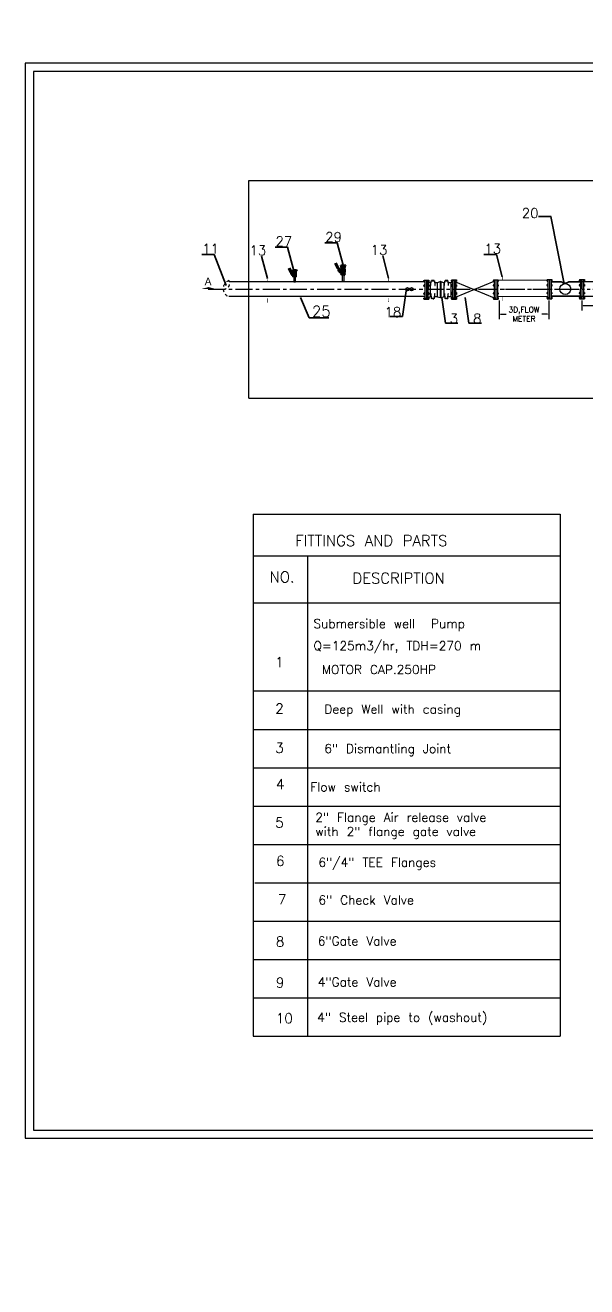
# Model space of a CAD drawing. Header units: inches. Extents: x 191440 to 383551, y 141400 to 284946.
# Drawn here: x 191670.19 to 191690.82, y 141567.68 to 141614.04 of the extents above; entities that cross this region are included whole.
import ezdxf

# ---------------------------------------------------------------- set-up
doc = ezdxf.new("R2010")
doc.units = ezdxf.units.IN
doc.header["$MEASUREMENT"] = 0
doc.header["$PDMODE"] = 3
doc.header["$PDSIZE"] = 0.1
for name, pattern in [('AUSGEZOGEN', [0]), ('CENTER', [2, 1.25, -0.25, 0.25, -0.25]), ('DASHDOT', [1, 0.5, -0.25, 0, -0.25]), ('DGN Style 3', [426.72, 304.8, -121.92]), ('HIDDEN', [9.525, 6.35, -3.175])]:
    doc.linetypes.add(name, pattern=pattern)
for name, color, linetype in [('ARMATURE', 2, 'Continuous'), ('PIPE', 7, 'AUSGEZOGEN'), ('Sanitary', 6, 'Continuous'), ('VP', 7, 'Continuous')]:
    doc.layers.add(name, color=color, linetype=linetype)
for name, color, linetype, lineweight in [('P', 250, 'Continuous', 100), ('P-TW', 5, 'Continuous', 35), ('PIPING', 40, 'Continuous', 30), ('WB-SJ3-M-SECTA - P-TW', 7, 'Continuous', 35)]:
    doc.layers.add(name, color=color, linetype=linetype, lineweight=lineweight)
doc.styles.add('ROMANS', font='romans', dxfattribs={"height": 1})
doc.styles.add('SHAHER', font='simpfxo.ttf', dxfattribs={"height": 3.175})
doc.styles.get("Standard").update_dxf_attribs({"font": 'txt.shx', "height": 0.2})
doc.dimstyles.new('osama', dxfattribs={"dimtxt": 50, "dimasz": 45, "dimexe": 0.18, "dimexo": 0.0625, "dimgap": 0.2, "dimtad": 0, "dimdec": 0, "dimzin": 0, "dimdsep": 46, "dimtxsty": 'ROMANS', "dimcen": 0, "dimse1": 1, "dimse2": 1, "dimclrd": 3, "dimclre": 3, "dimclrt": 5, "dimadec": 0, "dimazin": 0, "dimtfac": 0.6, "dimtdec": 0, "dimtmove": 2, "dimatfit": 3, "dimfxl": 1, "dimtolj": 1, "dimtzin": 0, "dimarcsym": 0})
doc.dimstyles.get("Standard").update_dxf_attribs({"dimtxt": 0.18, "dimasz": 0.18, "dimexe": 0.18, "dimexo": 0.0625, "dimgap": 0.09, "dimtad": 0, "dimtih": 1, "dimtoh": 1, "dimdec": 4, "dimzin": 0, "dimdsep": 46, "dimtxsty": 'Standard', "dimcen": 0.09, "dimadec": 0, "dimazin": 0, "dimtfac": 1, "dimtdec": 4, "dimtofl": 0, "dimtmove": 0, "dimatfit": 3, "dimfxl": 1, "dimtolj": 1, "dimtzin": 0, "dimarcsym": 0})

# ---------------------------------------------------------------- blocks, each defined once
blk = doc.blocks.new('FLANGE')
h = blk.add_hatch(color=256)
h.dxf.hatch_style = 1
h.paths.add_polyline_path([(2834.857, 2262.325), (2834.864, 2262.325), (2834.864, 2262.318), (2834.857, 2262.318)])
h.paths.add_polyline_path([(2834.857, 2262.273), (2834.857, 2262.28), (2834.864, 2262.28), (2834.864, 2262.273)])
h.paths.add_polyline_path([(2834.857, 2262.393), (2834.857, 2262.4), (2834.864, 2262.4), (2834.864, 2262.393)])
h.paths.add_polyline_path([(2834.857, 2262.438), (2834.857, 2262.445), (2834.864, 2262.445), (2834.864, 2262.438)])
h = blk.add_hatch(color=256)
h.dxf.hatch_style = 1
h.paths.add_polyline_path([(2834.894, 2262.269), (2834.894, 2262.273), (2834.902, 2262.273), (2834.902, 2262.269)])
h.paths.add_polyline_path([(2834.894, 2262.28), (2834.894, 2262.284), (2834.902, 2262.284), (2834.902, 2262.28)])
h.paths.add_polyline_path([(2834.894, 2262.314), (2834.894, 2262.318), (2834.902, 2262.318), (2834.902, 2262.314)])
h.paths.add_polyline_path([(2834.902, 2262.329), (2834.902, 2262.325), (2834.894, 2262.325), (2834.894, 2262.329)])
h.paths.add_polyline_path([(2834.902, 2262.393), (2834.902, 2262.389), (2834.894, 2262.389), (2834.894, 2262.393)])
h.paths.add_polyline_path([(2834.894, 2262.4), (2834.894, 2262.404), (2834.902, 2262.404), (2834.902, 2262.4)])
h.paths.add_polyline_path([(2834.902, 2262.438), (2834.902, 2262.434), (2834.894, 2262.434), (2834.894, 2262.438)])
h.paths.add_polyline_path([(2834.902, 2262.449), (2834.902, 2262.445), (2834.894, 2262.445), (2834.894, 2262.449)])
for p, q in [((2834.853, 2262.445), (2834.853, 2262.438)), ((2834.853, 2262.445), (2834.864, 2262.445)), ((2834.853, 2262.438), (2834.864, 2262.438)), ((2834.853, 2262.4), (2834.853, 2262.393)), ((2834.864, 2262.4), (2834.853, 2262.4)), ((2834.864, 2262.393), (2834.853, 2262.393)), ((2834.857, 2262.449), (2834.857, 2262.434)), ((2834.857, 2262.449), (2834.864, 2262.449)), ((2834.857, 2262.434), (2834.864, 2262.434)), ((2834.857, 2262.404), (2834.857, 2262.389)), ((2834.864, 2262.404), (2834.857, 2262.404)), ((2834.864, 2262.389), (2834.857, 2262.389)), ((2834.864, 2262.449), (2834.864, 2262.269)), ((2834.864, 2262.449), (2834.879, 2262.449)), ((2834.879, 2262.449), (2834.879, 2262.269)), ((2834.879, 2262.449), (2834.879, 2262.269)), ((2834.879, 2262.449), (2834.894, 2262.449)), ((2834.894, 2262.449), (2834.894, 2262.269)), ((2834.894, 2262.449), (2834.902, 2262.449)), ((2834.894, 2262.445), (2834.902, 2262.445)), ((2834.894, 2262.438), (2834.902, 2262.438)), ((2834.894, 2262.434), (2834.902, 2262.434)), ((2834.902, 2262.404), (2834.894, 2262.404)), ((2834.902, 2262.4), (2834.894, 2262.4)), ((2834.902, 2262.393), (2834.894, 2262.393)), ((2834.902, 2262.389), (2834.894, 2262.389)), ((2834.902, 2262.449), (2834.902, 2262.434)), ((2834.902, 2262.404), (2834.902, 2262.389)), ((2834.853, 2262.325), (2834.853, 2262.318)), ((2834.864, 2262.325), (2834.853, 2262.325)), ((2834.864, 2262.318), (2834.853, 2262.318)), ((2834.853, 2262.28), (2834.853, 2262.273)), ((2834.853, 2262.28), (2834.864, 2262.28)), ((2834.853, 2262.273), (2834.864, 2262.273)), ((2834.857, 2262.329), (2834.857, 2262.314)), ((2834.864, 2262.329), (2834.857, 2262.329)), ((2834.864, 2262.314), (2834.857, 2262.314)), ((2834.857, 2262.284), (2834.857, 2262.269)), ((2834.857, 2262.284), (2834.864, 2262.284)), ((2834.857, 2262.269), (2834.864, 2262.269)), ((2834.864, 2262.269), (2834.879, 2262.269)), ((2834.879, 2262.269), (2834.879, 2262.284)), ((2834.879, 2262.269), (2834.894, 2262.269)), ((2834.902, 2262.329), (2834.894, 2262.329)), ((2834.902, 2262.325), (2834.894, 2262.325)), ((2834.902, 2262.318), (2834.894, 2262.318)), ((2834.902, 2262.314), (2834.894, 2262.314)), ((2834.894, 2262.284), (2834.902, 2262.284)), ((2834.894, 2262.28), (2834.902, 2262.28)), ((2834.894, 2262.273), (2834.902, 2262.273)), ((2834.894, 2262.269), (2834.902, 2262.269)), ((2834.902, 2262.329), (2834.902, 2262.314)), ((2834.902, 2262.284), (2834.902, 2262.269))]:
    blk.add_line(p, q)
blk = doc.blocks.new('*D22')
at = {"color": 0, "lineweight": -2, "transparency": 16777216}
for p, q in [((191690.634, 141603.929), (191690.634, 141603.562)), ((191690.684, 141603.742), (191691.28, 141603.742)), ((191693.176, 141603.742), (191692.58, 141603.742)), ((191693.226, 141603.709), (191693.226, 141603.562))]:
    blk.add_line(p, q, dxfattribs=at)
at = {"color": 0, "transparency": 16777216}
for points in [[(191690.684, 141603.751), (191690.684, 141603.734), (191690.634, 141603.742)], [(191693.176, 141603.751), (191693.176, 141603.734), (191693.226, 141603.742)]]:
    blk.add_solid(points, dxfattribs=at)
at = {"layer": 'Defpoints', "color": 0, "transparency": 16777216}
for p in [(191690.634, 141603.991, -1587.072), (191693.226, 141603.771), (191693.226, 141603.742)]:
    blk.add_point(p, dxfattribs=at)
at = {"color": 0, "transparency": 16777216, "insert": (191691.93, 141603.742), "char_height": 0.2, "attachment_point": 5}
blk.add_mtext('\\A1;5D,FLOW \\PMETER', dxfattribs=at)
blk = doc.blocks.new('*D23')
at = {"color": 0, "lineweight": -2, "transparency": 16777216}
for p, q in [((191687.601, 141603.929), (191687.601, 141603.243)), ((191689.421, 141603.929), (191689.421, 141603.243)), ((191687.651, 141603.423), (191687.861, 141603.423)), ((191689.371, 141603.423), (191689.161, 141603.423))]:
    blk.add_line(p, q, dxfattribs=at)
at = {"color": 0, "transparency": 16777216}
for points in [[(191687.651, 141603.432), (191687.651, 141603.415), (191687.601, 141603.423)], [(191689.371, 141603.432), (191689.371, 141603.415), (191689.421, 141603.423)]]:
    blk.add_solid(points, dxfattribs=at)
at = {"layer": 'Defpoints', "color": 0, "transparency": 16777216}
for p in [(191687.601, 141603.991, -1587.072), (191689.421, 141603.991, -1587.072), (191689.421, 141603.423)]:
    blk.add_point(p, dxfattribs=at)
at = {"color": 0, "transparency": 16777216, "insert": (191688.511, 141603.423), "char_height": 0.2, "attachment_point": 5}
blk.add_mtext('\\A1;3D,FLOW\\PMETER', dxfattribs=at)

msp = doc.modelspace()

# ---------------------------------------------------------------- linework, layer by layer
at = {"color": 132}
for p, q in [((191684.98596, 141604.65009, -3174.144), (191684.98536, 141603.99259, -3174.144)), ((191684.98596, 141604.65009, -3174.144), (191684.98536, 141603.99259, -3174.144)), ((191686.00239, 141604.65725, -3174.144), (191686.00179, 141603.99975, -3174.144)), ((191686.00239, 141604.65725, -3174.144), (191686.00179, 141603.99975, -3174.144))]:
    msp.add_line(p, q, dxfattribs=at)
for p, q in [((191686.00183, 141604.04782, -3174.144), (191687.42133, 141604.63303, -3174.144)), ((191686.00183, 141604.61416, -3174.144), (191687.42133, 141604.02894, -3174.144)), ((191678.55935, 141596.07443), (191689.84453, 141596.0754)), ((191678.55935, 141596.07443), (191678.55935, 141576.88925)), ((191689.84453, 141596.0754), (191689.84453, 141576.88925)), ((191678.55935, 141594.54871), (191689.84453, 141594.54871)), ((191680.56495, 141594.54871), (191680.56495, 141576.88925)), ((191678.55935, 141592.82222), (191689.84453, 141592.82222)), ((191678.55935, 141590.13315), (191678.55935, 141576.88925)), ((191678.55935, 141589.57773), (191689.84453, 141589.57773)), ((191678.57346, 141588.1679), (191689.84453, 141588.1679)), ((191678.55935, 141586.75807), (191689.84453, 141586.75807)), ((191678.55935, 141585.34824), (191689.84453, 141585.34824)), ((191678.55935, 141583.93841), (191689.84453, 141583.93841)), ((191678.62988, 141582.52858), (191689.84453, 141582.52858)), ((191678.55935, 141581.11874), (191689.84453, 141581.11874)), ((191678.55935, 141579.70891), (191689.84453, 141579.70891)), ((191678.55935, 141578.29908), (191689.84453, 141578.29908)), ((191678.55935, 141576.88925), (191689.84453, 141576.88925))]:
    msp.add_line(p, q)
at = {"linetype": 'DASHDOT', "ltscale": 0.1}
msp.add_line((191686.83601, 141604.34555, -3174.144), (191693.22462, 141604.34555, -3174.144), dxfattribs=at)
msp.add_lwpolyline([(191727.69337, 141612.64468), (191670.19337, 141612.64468), (191670.19337, 141573.14468), (191727.69337, 141573.14468), (191727.69337, 141612.64468)])
msp.add_lwpolyline([(191727.39337, 141612.34468), (191670.49337, 141612.34468), (191670.49337, 141573.44468), (191727.39337, 141573.44468)], close=True)
at = {"color": 4, "linetype": 'HIDDEN', "ltscale": 0.1, "const_width": 0.02, "elevation": 1587.072}
for points in [[(191679.08846, 141604.63227), (191679.09073, 141604.78486)], [(191683.53804, 141604.64909), (191683.54031, 141604.80168)], [(191687.71415, 141604.69291), (191687.71642, 141604.8455)]]:
    msp.add_lwpolyline(points, dxfattribs=at)
at = {"color": 5, "elevation": -921.00529}
for points in [[(191684.86864, 141604.6153), (191677.68782, 141604.61195)], [(191693.22462, 141604.6153), (191690.27329, 141604.6153)], [(191684.86864, 141604.07046), (191677.66548, 141604.07046)], [(191693.22462, 141604.07046), (191690.27295, 141604.07046)]]:
    msp.add_lwpolyline(points, dxfattribs=at)
at = {"color": 4, "linetype": 'HIDDEN', "ltscale": 0.1, "const_width": 0.02}
for points in [[(191679.0827, 141603.85118), (191679.08497, 141604.00377)], [(191683.53228, 141603.868), (191683.53454, 141604.02058)], [(191687.70839, 141603.91182), (191687.71066, 141604.06441)]]:
    msp.add_lwpolyline(points, dxfattribs=at)
for centre, radius in [((191684.23001, 141604.3398, -1587.072), 0.064), ((191684.38256, 141604.3398, -1587.072), 0.064), ((191690.02827, 141604.34686, -3174.144), 0.19929)]:
    msp.add_circle(centre, radius)
at = {"color": 252, "linetype": 'HIDDEN', "ltscale": 0.01}
for centre, radius, start, end in [((191677.77691, 141604.36208, -921.00529), 0.31218, 109.208308, 249.08724), ((191677.48969, 141604.55569, -921.00529), 0.21044, 265.640449, 28.740685)]:
    msp.add_arc(centre, radius, start, end, dxfattribs=at)
at = {"layer": 'ARMATURE', "color": 1}
for p, q in [((191685.06791, 141604.57903, -3174.144), (191685.06745, 141604.07968, -3174.144)), ((191685.32841, 141604.57879, -3174.144), (191685.32795, 141604.07944, -3174.144)), ((191685.565, 141604.57858, -3174.144), (191685.56454, 141604.07922, -3174.144)), ((191685.8255, 141604.57834, -3174.144), (191685.82505, 141604.07898, -3174.144))]:
    msp.add_line(p, q, dxfattribs=at)
at = {"layer": 'ARMATURE', "color": 1, "elevation": -3174.144}
for points in [[(191684.96095, 141604.62206), (191685.05922, 141604.59152, 0.06554346), (191685.07676, 141604.58919), (191685.10284, 141604.58917, 0.06554346)], [(191685.0825, 141604.47621, 0.38887873), (191685.09377, 141604.48651), (191685.10784, 141604.64565), (191685.22081, 141604.64555), (191685.23459, 141604.48638, 0.38887873), (191685.24584, 141604.47606)], [(191685.14482, 141604.65692), (191685.14483, 141604.66391, 0.17157288), (191685.13415, 141604.66392), (191685.13414, 141604.65692)], [(191685.18385, 141604.65688), (191685.18386, 141604.66387, -0.17157288), (191685.19453, 141604.66386), (191685.19453, 141604.65687)], [(191685.2257, 141604.58906), (191685.31957, 141604.58897, 0.06554346), (191685.33712, 141604.59126), (191685.43545, 141604.62163)], [(191685.45804, 141604.62161), (191685.55631, 141604.59106, 0.06554346), (191685.57386, 141604.58874), (191685.59994, 141604.58871, 0.06554346)], [(191685.5796, 141604.47575, 0.38887873), (191685.59086, 141604.48606), (191685.60493, 141604.6452), (191685.71791, 141604.64509), (191685.73169, 141604.48593, 0.38887873), (191685.74293, 141604.47561)], [(191685.64191, 141604.65646), (191685.64192, 141604.66345, 0.17157288), (191685.63124, 141604.66346), (191685.63124, 141604.65647)], [(191685.68095, 141604.65642), (191685.68095, 141604.66342, -0.17157288), (191685.69163, 141604.66341), (191685.69162, 141604.65641)], [(191685.7228, 141604.5886), (191685.81666, 141604.58851, 0.06554346), (191685.83421, 141604.59081), (191685.90994, 141604.61102)], [(191684.96041, 141604.03685), (191685.05874, 141604.06721, -0.06554346), (191685.07629, 141604.0695), (191685.10237, 141604.06948, -0.06554346)], [(191685.08223, 141604.18247, -0.38887873), (191685.09348, 141604.17215), (191685.10726, 141604.01299), (191685.22023, 141604.01288), (191685.2343, 141604.17202, -0.38887873), (191685.24557, 141604.18232)], [(191685.14422, 141604.00165), (191685.14421, 141603.99466, -0.17157288), (191685.13354, 141603.99467), (191685.13354, 141604.00166)], [(191685.18325, 141604.00162), (191685.18325, 141603.99463, 0.17157288), (191685.19392, 141603.99462), (191685.19393, 141604.00161)], [(191685.22523, 141604.06937), (191685.31909, 141604.06928, -0.06554346), (191685.33664, 141604.06695), (191685.43491, 141604.03641)], [(191685.4575, 141604.03639), (191685.55583, 141604.06675, -0.06554346), (191685.57338, 141604.06905), (191685.59946, 141604.06902, -0.06554346)], [(191685.57933, 141604.18202, -0.38887873), (191685.59057, 141604.17169), (191685.60435, 141604.01253), (191685.71733, 141604.01243), (191685.7314, 141604.17157, -0.38887873), (191685.74266, 141604.18187)], [(191685.64131, 141604.0012), (191685.64131, 141603.99421, -0.17157288), (191685.63063, 141603.99422), (191685.63064, 141604.00121)], [(191685.68035, 141604.00116), (191685.68034, 141603.99417, 0.17157288), (191685.69102, 141603.99416), (191685.69102, 141604.00115)], [(191685.72232, 141604.06891), (191685.81619, 141604.06882, -0.06554346), (191685.83373, 141604.0665), (191685.90942, 141604.04614)]]:
    msp.add_lwpolyline(points, format="xyb", dxfattribs=at)
for points in [[(191685.11688, 141604.6479), (191685.21178, 141604.64782), (191685.21179, 141604.65685), (191685.11689, 141604.65694)], [(191685.15016, 141604.65691), (191685.15016, 141604.6639), (191685.14878, 141604.66482), (191685.1302, 141604.66484), (191685.12881, 141604.66392), (191685.1288, 141604.65693)], [(191685.17851, 141604.65688), (191685.17852, 141604.66388), (191685.17991, 141604.66479), (191685.19849, 141604.66477), (191685.19987, 141604.66386), (191685.19987, 141604.65686)], [(191685.61397, 141604.64745), (191685.70887, 141604.64736), (191685.70888, 141604.6564), (191685.61398, 141604.65649)], [(191685.64725, 141604.65645), (191685.64726, 141604.66345), (191685.64587, 141604.66436), (191685.62729, 141604.66438), (191685.62591, 141604.66347), (191685.6259, 141604.65647)], [(191685.67561, 141604.65643), (191685.67561, 141604.66342), (191685.677, 141604.66434), (191685.69558, 141604.66432), (191685.69697, 141604.6634), (191685.69696, 141604.65641)], [(191685.11629, 141604.01072), (191685.21119, 141604.01063), (191685.21119, 141604.00159), (191685.11629, 141604.00168)], [(191685.14956, 141604.00165), (191685.14955, 141603.99466), (191685.14816, 141603.99374), (191685.12958, 141603.99376), (191685.1282, 141603.99468), (191685.1282, 141604.00167)], [(191685.17791, 141604.00162), (191685.17791, 141603.99463), (191685.17929, 141603.99371), (191685.19787, 141603.9937), (191685.19926, 141603.99461), (191685.19927, 141604.0016)], [(191685.61339, 141604.01026), (191685.70829, 141604.01018), (191685.70828, 141604.00114), (191685.61338, 141604.00122)], [(191685.64665, 141604.00119), (191685.64664, 141603.9942), (191685.64526, 141603.99329), (191685.62668, 141603.9933), (191685.62529, 141603.99422), (191685.6253, 141604.00121)], [(191685.67501, 141604.00117), (191685.675, 141603.99418), (191685.67639, 141603.99326), (191685.69497, 141603.99324), (191685.69635, 141603.99416), (191685.69636, 141604.00115)]]:
    msp.add_lwpolyline(points, close=True, dxfattribs=at)
for points in [[(191685.44675, 141604.63291), (191685.43545, 141604.62163), (191685.43491, 141604.03641), (191685.4462, 141604.0251)], [(191685.44675, 141604.63291), (191685.45804, 141604.62161), (191685.4575, 141604.03639), (191685.4462, 141604.0251)]]:
    msp.add_lwpolyline(points, dxfattribs=at)
at = {"layer": 'ARMATURE', "color": 1}
for centre, radius, start, end in [((191685.12817, 141604.64563, -3174.144), 0.00226, 359.947501, 89.947501), ((191685.13148, 141604.66049, -3174.144), 0.00435, 52.06306, 127.831943), ((191685.14749, 141604.66047, -3174.144), 0.00435, 52.06306, 127.831943), ((191685.18119, 141604.66044, -3174.144), 0.00435, 52.06306, 127.831943), ((191685.1972, 141604.66043, -3174.144), 0.00435, 52.06306, 127.831943), ((191685.20048, 141604.64557, -3174.144), 0.00226, 89.947501, 179.947501), ((191685.62527, 141604.64518, -3174.144), 0.00226, 359.947501, 89.947501), ((191685.62857, 141604.66003, -3174.144), 0.00435, 52.06306, 127.831943), ((191685.64459, 141604.66002, -3174.144), 0.00435, 52.06306, 127.831943), ((191685.67828, 141604.65999, -3174.144), 0.00435, 52.06306, 127.831943), ((191685.6943, 141604.65997, -3174.144), 0.00435, 52.06306, 127.831943), ((191685.69757, 141604.64511, -3174.144), 0.00226, 89.947501, 179.947501), ((191685.12759, 141604.01297, -3174.144), 0.00226, 269.947501, 359.947501), ((191685.13087, 141603.9981, -3174.144), 0.00435, 232.06306, 307.831943), ((191685.14688, 141603.99809, -3174.144), 0.00435, 232.06306, 307.831943), ((191685.18058, 141603.99806, -3174.144), 0.00435, 232.06306, 307.831943), ((191685.19659, 141603.99804, -3174.144), 0.00435, 232.06306, 307.831943), ((191685.1999, 141604.0129, -3174.144), 0.00226, 179.947501, 269.947501), ((191685.62469, 141604.01251, -3174.144), 0.00226, 269.947501, 359.947501), ((191685.62796, 141603.99765, -3174.144), 0.00435, 232.06306, 307.831943), ((191685.64398, 141603.99763, -3174.144), 0.00435, 232.06306, 307.831943), ((191685.67767, 141603.9976, -3174.144), 0.00435, 232.06306, 307.831943), ((191685.69369, 141603.99759, -3174.144), 0.00435, 232.06306, 307.831943), ((191685.69699, 141604.01245, -3174.144), 0.00226, 179.947501, 269.947501)]:
    msp.add_arc(centre, radius, start, end, dxfattribs=at)
at = {"layer": 'P', "color": 6, "linetype": 'Continuous'}
for p, q in [((191681.66899, 141605.11624), (191681.59087, 141605.29225)), ((191681.68323, 141605.12256), (191681.6051, 141605.29857)), ((191681.78659, 141605.2149), (191681.94873, 141605.2149)), ((191681.78979, 141605.20861), (191681.78979, 141605.19636)), ((191681.79369, 141605.19246), (191681.79628, 141605.19246)), ((191681.79628, 141605.19246), (191681.79628, 141605.18375)), ((191681.79628, 141605.19246), (191681.94163, 141605.19246)), ((191681.80407, 141605.17597), (191681.82743, 141605.17597)), ((191681.82743, 141605.16019), (191681.80926, 141605.16019)), ((191681.80926, 141605.13943), (191681.80926, 141605.16019)), ((191681.82743, 141605.13943), (191681.80926, 141605.13943)), ((191681.82743, 141605.16019), (191681.82743, 141605.17597)), ((191681.90789, 141605.16019), (191681.82743, 141605.16019)), ((191681.82743, 141605.12406), (191681.82743, 141605.13943)), ((191681.90789, 141605.13943), (191681.82743, 141605.13943)), ((191681.82873, 141605.17597), (191681.90789, 141605.17597)), ((191681.83651, 141605.13943), (191681.83651, 141605.16019)), ((191681.89881, 141605.13943), (191681.89881, 141605.16019)), ((191681.90789, 141605.16019), (191681.90789, 141605.17597)), ((191681.93125, 141605.17597), (191681.90789, 141605.17597)), ((191681.90789, 141605.16019), (191681.92606, 141605.16019)), ((191681.90789, 141605.12406), (191681.90789, 141605.13943)), ((191681.90789, 141605.13943), (191681.92606, 141605.13943)), ((191681.92606, 141605.13943), (191681.92606, 141605.16019)), ((191681.94163, 141605.19246), (191681.93904, 141605.19246)), ((191681.93904, 141605.19246), (191681.93904, 141605.18375)), ((191681.94553, 141605.20861), (191681.94553, 141605.19636)), ((191679.94405, 141604.97288, 460.50265), (191679.88546, 141605.10489, 460.50265)), ((191679.95473, 141604.97762, 460.50265), (191679.89614, 141605.10963, 460.50265)), ((191679.95473, 141604.97762, 460.50265), (191679.94405, 141604.97288, 460.50265)), ((191679.98678, 141604.93051, 460.50265), (191679.94822, 141604.97222, 460.50265)), ((191679.99106, 141604.93448, 460.50265), (191679.95221, 141604.9765, 460.50265)), ((191679.97625, 141604.91548, 460.50265), (191679.98988, 141604.91548, 460.50265)), ((191679.97625, 141604.89017, 460.50265), (191679.97625, 141604.91548, 460.50265)), ((191679.98988, 141604.90282, 460.50265), (191679.97625, 141604.90282, 460.50265)), ((191679.97625, 141604.89017, 460.50265), (191679.98988, 141604.89017, 460.50265)), ((191679.98988, 141604.91548, 460.50265), (191679.98988, 141604.92258, 460.50265)), ((191679.98988, 141604.91548, 460.50265), (191679.98988, 141604.89017, 460.50265)), ((191679.98988, 141604.88275, 460.50265), (191679.98988, 141604.89017, 460.50265)), ((191679.99572, 141604.92258, 460.50265), (191680.01519, 141604.92258, 460.50265)), ((191679.99572, 141604.88275, 460.50265), (191679.99572, 141604.92258, 460.50265)), ((191679.99572, 141604.88236, 460.50265), (191680.01519, 141604.88236, 460.50265)), ((191680.00253, 141604.87594, 460.50265), (191680.02591, 141604.87594, 460.50265)), ((191680.00253, 141604.8701, 460.50265), (191680.02591, 141604.8701, 460.50265)), ((191680.01519, 141604.92716, 460.50265), (191680.01519, 141604.92258, 460.50265)), ((191680.01519, 141604.92716, 460.50265), (191680.04731, 141604.92716, 460.50265)), ((191680.01519, 141604.87849, 460.50265), (191680.01519, 141604.92258, 460.50265)), ((191680.01519, 141604.87849, 460.50265), (191680.02591, 141604.87849, 460.50265)), ((191680.04731, 141604.87849, 460.50265), (191680.02591, 141604.87849, 460.50265)), ((191680.02591, 141604.8701, 460.50265), (191680.02591, 141604.87594, 460.50265)), ((191680.03225, 141605.04688, 460.50265), (191680.15386, 141605.04688, 460.50265)), ((191680.03465, 141605.04215, 460.50265), (191680.03465, 141605.03297, 460.50265)), ((191680.03757, 141605.03005, 460.50265), (191680.03952, 141605.03005, 460.50265)), ((191680.03952, 141605.03005, 460.50265), (191680.03952, 141605.02352, 460.50265)), ((191680.03952, 141605.03005, 460.50265), (191680.14853, 141605.03005, 460.50265)), ((191680.04536, 141605.01768, 460.50265), (191680.06288, 141605.01768, 460.50265)), ((191680.06288, 141605.00584, 460.50265), (191680.04925, 141605.00584, 460.50265)), ((191680.04925, 141604.99027, 460.50265), (191680.04925, 141605.00584, 460.50265)), ((191680.06288, 141604.99027, 460.50265), (191680.04925, 141604.99027, 460.50265)), ((191680.04925, 141604.9291, 460.50265), (191680.04925, 141604.9437, 460.50265)), ((191680.04925, 141604.9437, 460.50265), (191680.05412, 141604.9437, 460.50265)), ((191680.04925, 141604.86194, 460.50265), (191680.04925, 141604.87654, 460.50265)), ((191680.05412, 141604.86194, 460.50265), (191680.04925, 141604.86194, 460.50265)), ((191680.06288, 141604.81522, 460.50265), (191680.04925, 141604.81522, 460.50265)), ((191680.04925, 141604.79965, 460.50265), (191680.04925, 141604.81522, 460.50265)), ((191680.06288, 141604.79965, 460.50265), (191680.04925, 141604.79965, 460.50265)), ((191680.06288, 141604.97874, 460.50265), (191680.05412, 141604.97874, 460.50265)), ((191680.05412, 141604.9437, 460.50265), (191680.05412, 141604.97874, 460.50265)), ((191680.05412, 141604.9437, 460.50265), (191680.13199, 141604.9437, 460.50265)), ((191680.05412, 141604.93202, 460.50265), (191680.13354, 141604.93202, 460.50265)), ((191680.13275, 141604.87362, 460.50265), (191680.05412, 141604.87362, 460.50265)), ((191680.05412, 141604.8269, 460.50265), (191680.05412, 141604.86194, 460.50265)), ((191680.13199, 141604.86194, 460.50265), (191680.05412, 141604.86194, 460.50265)), ((191680.06288, 141604.8269, 460.50265), (191680.05412, 141604.8269, 460.50265)), ((191680.06288, 141605.00584, 460.50265), (191680.06288, 141605.01768, 460.50265)), ((191680.12323, 141605.00584, 460.50265), (191680.06288, 141605.00584, 460.50265)), ((191680.06288, 141604.97874, 460.50265), (191680.06288, 141604.99027, 460.50265)), ((191680.12323, 141604.99027, 460.50265), (191680.06288, 141604.99027, 460.50265)), ((191680.06288, 141604.97874, 460.50265), (191680.12323, 141604.97874, 460.50265)), ((191680.06288, 141604.8269, 460.50265), (191680.12323, 141604.8269, 460.50265)), ((191680.06288, 141604.81522, 460.50265), (191680.06288, 141604.8269, 460.50265)), ((191680.12323, 141604.81522, 460.50265), (191680.06288, 141604.81522, 460.50265)), ((191680.06288, 141604.78213, 460.50265), (191680.06288, 141604.79965, 460.50265)), ((191680.12323, 141604.79965, 460.50265), (191680.06288, 141604.79965, 460.50265)), ((191680.06385, 141605.01768, 460.50265), (191680.12323, 141605.01768, 460.50265)), ((191680.06969, 141604.99027, 460.50265), (191680.06969, 141605.00584, 460.50265)), ((191680.06969, 141604.79965, 460.50265), (191680.06969, 141604.81522, 460.50265)), ((191680.09305, 141604.97874, 460.50265), (191680.09305, 141604.9437, 460.50265)), ((191680.09305, 141604.86194, 460.50265), (191680.09305, 141604.8269, 460.50265)), ((191680.11641, 141604.99027, 460.50265), (191680.11641, 141605.00584, 460.50265)), ((191680.11641, 141604.79965, 460.50265), (191680.11641, 141604.81522, 460.50265)), ((191680.12323, 141605.00584, 460.50265), (191680.12323, 141605.01768, 460.50265)), ((191680.14075, 141605.01768, 460.50265), (191680.12323, 141605.01768, 460.50265)), ((191680.12323, 141605.00584, 460.50265), (191680.13685, 141605.00584, 460.50265)), ((191680.12323, 141604.97874, 460.50265), (191680.12323, 141604.99027, 460.50265)), ((191680.12323, 141604.99027, 460.50265), (191680.13685, 141604.99027, 460.50265)), ((191680.13199, 141604.97874, 460.50265), (191680.12323, 141604.97874, 460.50265)), ((191680.12323, 141604.8269, 460.50265), (191680.13199, 141604.8269, 460.50265)), ((191680.12323, 141604.81522, 460.50265), (191680.12323, 141604.8269, 460.50265)), ((191680.12323, 141604.81522, 460.50265), (191680.13685, 141604.81522, 460.50265)), ((191680.12323, 141604.78213, 460.50265), (191680.12323, 141604.79965, 460.50265)), ((191680.12323, 141604.79965, 460.50265), (191680.13685, 141604.79965, 460.50265)), ((191680.13199, 141604.9437, 460.50265), (191680.13199, 141604.97874, 460.50265)), ((191680.13685, 141604.9437, 460.50265), (191680.13199, 141604.9437, 460.50265)), ((191680.13199, 141604.8269, 460.50265), (191680.13199, 141604.86194, 460.50265)), ((191680.13199, 141604.86194, 460.50265), (191680.13685, 141604.86194, 460.50265)), ((191680.13685, 141604.99027, 460.50265), (191680.13685, 141605.00584, 460.50265)), ((191680.13685, 141604.86194, 460.50265), (191680.13685, 141604.9437, 460.50265)), ((191680.13685, 141604.79965, 460.50265), (191680.13685, 141604.81522, 460.50265)), ((191680.14853, 141605.03005, 460.50265), (191680.14659, 141605.03005, 460.50265)), ((191680.14659, 141605.03005, 460.50265), (191680.14659, 141605.02352, 460.50265)), ((191680.15145, 141605.04215, 460.50265), (191680.15145, 141605.03297, 460.50265)), ((191681.68323, 141605.12256), (191681.66899, 141605.11624)), ((191681.72596, 141605.05975), (191681.67454, 141605.11536)), ((191681.73167, 141605.06504), (191681.67987, 141605.12107)), ((191681.71193, 141605.0397), (191681.7301, 141605.0397)), ((191681.71193, 141605.00596), (191681.71193, 141605.0397)), ((191681.7301, 141605.02283), (191681.71193, 141605.02283)), ((191681.71193, 141605.00596), (191681.7301, 141605.00596)), ((191681.7301, 141605.0397), (191681.7301, 141605.04918)), ((191681.7301, 141605.0397), (191681.7301, 141605.00596)), ((191681.7301, 141604.99607), (191681.7301, 141605.00596)), ((191681.73788, 141605.04918), (191681.76384, 141605.04918)), ((191681.73788, 141604.99607), (191681.73788, 141605.04918)), ((191681.73788, 141604.99555), (191681.76384, 141604.99555)), ((191681.74697, 141604.98698), (191681.77814, 141604.98698)), ((191681.74697, 141604.97919), (191681.77814, 141604.97919)), ((191681.76384, 141605.05527), (191681.76384, 141605.04918)), ((191681.76384, 141605.05527), (191681.80666, 141605.05527)), ((191681.76384, 141604.99039), (191681.76384, 141605.04918)), ((191681.76384, 141604.99039), (191681.77814, 141604.99039)), ((191681.80666, 141604.99039), (191681.77814, 141604.99039)), ((191681.77814, 141604.97919), (191681.77814, 141604.98698)), ((191681.80926, 141605.05787), (191681.80926, 141605.07734)), ((191681.80926, 141605.07734), (191681.81575, 141605.07734)), ((191681.80926, 141604.96832), (191681.80926, 141604.98779)), ((191681.81575, 141604.96832), (191681.80926, 141604.96832)), ((191681.82743, 141604.90603), (191681.80926, 141604.90603)), ((191681.80926, 141604.88527), (191681.80926, 141604.90603)), ((191681.82743, 141604.88527), (191681.80926, 141604.88527)), ((191681.82743, 141605.12406), (191681.81575, 141605.12406)), ((191681.81575, 141605.07734), (191681.81575, 141605.12406)), ((191681.81575, 141605.07734), (191681.91957, 141605.07734)), ((191681.81575, 141605.06176), (191681.92164, 141605.06176)), ((191681.92059, 141604.9839), (191681.81575, 141604.9839)), ((191681.81575, 141604.9216), (191681.81575, 141604.96832)), ((191681.91957, 141604.96832), (191681.81575, 141604.96832)), ((191681.82743, 141604.9216), (191681.81575, 141604.9216)), ((191681.82743, 141605.12406), (191681.90789, 141605.12406)), ((191681.82743, 141604.9216), (191681.90789, 141604.9216)), ((191681.82743, 141604.90603), (191681.82743, 141604.9216)), ((191681.90789, 141604.90603), (191681.82743, 141604.90603)), ((191681.82743, 141604.86191), (191681.82743, 141604.88527)), ((191681.90789, 141604.88527), (191681.82743, 141604.88527)), ((191681.83651, 141604.88527), (191681.83651, 141604.90603)), ((191681.86766, 141605.12406), (191681.86766, 141605.07734)), ((191681.86766, 141604.96832), (191681.86766, 141604.9216)), ((191681.89881, 141604.88527), (191681.89881, 141604.90603)), ((191681.91957, 141605.12406), (191681.90789, 141605.12406)), ((191681.90789, 141604.9216), (191681.91957, 141604.9216)), ((191681.90789, 141604.90603), (191681.90789, 141604.9216)), ((191681.90789, 141604.90603), (191681.92606, 141604.90603)), ((191681.90789, 141604.86191), (191681.90789, 141604.88527)), ((191681.90789, 141604.88527), (191681.92606, 141604.88527)), ((191681.91957, 141605.07734), (191681.91957, 141605.12406)), ((191681.92606, 141605.07734), (191681.91957, 141605.07734)), ((191681.91957, 141604.9216), (191681.91957, 141604.96832)), ((191681.91957, 141604.96832), (191681.92606, 141604.96832)), ((191681.92606, 141604.96832), (191681.92606, 141605.07734)), ((191681.92606, 141604.88527), (191681.92606, 141604.90603))]:
    msp.add_line(p, q, dxfattribs=at)
for centre, radius, start, end in [((191681.78201, 141605.20861), 0.00779, 0, 65.799067), ((191681.79369, 141605.19636), 0.00389, 180, 270), ((191681.80407, 141605.18375), 0.00779, 180, 270), ((191681.93125, 141605.18375), 0.00779, 270, 0), ((191681.94163, 141605.19636), 0.00389, 270, 0), ((191681.95331, 141605.20861), 0.00779, 114.200933, 180), ((191679.95769, 141604.98088, 460.50265), 0.01283, 211.881433, 223.097497), ((191679.9782, 141604.92258, 460.50265), 0.01168, 0, 42.755427), ((191680.00253, 141604.88275, 460.50265), 0.01265, 180, 270), ((191679.9782, 141604.92258, 460.50265), 0.01752, 0, 42.755427), ((191680.00253, 141604.88275, 460.50265), 0.00681, 180, 270), ((191680.02881, 141605.04215, 460.50265), 0.00584, 0, 65.799067), ((191680.03757, 141605.03297, 460.50265), 0.00292, 180, 270), ((191680.04536, 141605.02352, 460.50265), 0.00584, 180, 270), ((191680.04731, 141604.9291, 460.50265), 0.00195, 270, 0), ((191680.04731, 141604.87654, 460.50265), 0.00195, 0, 90), ((191680.14075, 141605.02352, 460.50265), 0.00584, 270, 0), ((191680.14853, 141605.03297, 460.50265), 0.00292, 270, 0), ((191680.15729, 141605.04215, 460.50265), 0.00584, 114.200933, 180), ((191681.68717, 141605.1269), 0.01711, 211.881433, 223.097497), ((191681.71452, 141605.04918), 0.01557, 0, 42.755427), ((191681.74697, 141604.99607), 0.01687, 180, 270), ((191681.71452, 141605.04918), 0.02336, 0, 42.755427), ((191681.74697, 141604.99607), 0.00908, 180, 270), ((191681.80666, 141605.05787), 0.0026, 270, 0), ((191681.80666, 141604.98779), 0.0026, 0, 90)]:
    msp.add_arc(centre, radius, start, end, dxfattribs=at)
at = {"layer": 'P-TW', "color": 5, "linetype": 'Continuous', "lineweight": 20}
for p, q in [((191689.39253, 141604.67164, -3174.144), (191687.53841, 141604.67516, -792.12025)), ((191689.39198, 141604.07393, -3174.144), (191687.53786, 141604.07563, -920.14702))]:
    msp.add_line(p, q, dxfattribs=at)
at = {"layer": 'PIPE', "elevation": 460.50265}
msp.add_lwpolyline([(191680.12323, 141604.78213), (191680.06286, 141604.78213), (191680.06286, 141604.61451), (191680.12323, 141604.61451)], close=True, dxfattribs=at)
at = {"layer": 'PIPE'}
msp.add_lwpolyline([(191681.90789, 141604.86191), (191681.82739, 141604.86191), (191681.82739, 141604.63841), (191681.90789, 141604.63841)], close=True, dxfattribs=at)
at = {"layer": 'PIPING', "color": 7, "linetype": 'CENTER', "ltscale": 0.05}
msp.add_lwpolyline([(191676.92646, 141604.34959, 0.53633, 0, 0), (191676.92646, 141604.4202, 0, 0, 0)], format="xyseb", dxfattribs=at)
at = {"layer": 'PIPING', "color": 8, "linetype": 'CENTER', "ltscale": 0.5}
msp.add_lwpolyline([(191676.91561, 141604.33873), (191690.52263, 141604.33873)], dxfattribs=at)
at = {"layer": 'VP'}
for p, q in [((191678.41117, 141600.33566), (191678.41117, 141608.33566)), ((191678.41117, 141608.33566), (191714.40167, 141608.33566)), ((191678.41117, 141600.33566), (191714.40167, 141600.33566))]:
    msp.add_line(p, q, dxfattribs=at)
at = {"layer": 'WB-SJ3-M-SECTA - P-TW', "color": 252}
for p, q in [((191689.504, 141607.00971, -3174.144), (191689.04661, 141607.00971, -3174.144)), ((191689.98898, 141604.54225, -3174.144), (191689.49231, 141607.0121, -2200.608)), ((191676.67819, 141605.61558, 1587.072), (191677.13559, 141605.61558, 1587.072)), ((191677.13559, 141605.61558, 1587.072), (191677.567, 141604.47189)), ((191679.37207, 141605.88668), (191679.82946, 141605.88668)), ((191679.82946, 141605.88668), (191680.04528, 141605.06568)), ((191681.1979, 141606.04237), (191681.65529, 141606.04237)), ((191681.65529, 141606.04237), (191681.87111, 141605.22137)), ((191687.04245, 141605.61558, 1587.072), (191687.49984, 141605.61558, 1587.072)), ((191687.49984, 141605.61558, 1587.072), (191687.71566, 141604.79458, 1587.072)), ((191678.87415, 141605.55494, 1587.072), (191679.08997, 141604.73394, 1587.072)), ((191683.32373, 141605.57176, 1587.072), (191683.53955, 141604.75075, 1587.072)), ((191684.18546, 141604.27746, -1587.072), (191684.05373, 141603.33675, -1587.072)), ((191680.30745, 141604.03914), (191680.62679, 141603.29242)), ((191685.49784, 141604.03903, -3174.144), (191685.62957, 141603.09833, -3174.144)), ((191686.35599, 141604.03903, -3174.144), (191686.48772, 141603.09833, -3174.144)), ((191680.62679, 141603.29242), (191681.34324, 141603.2911)), ((191684.05467, 141603.34346, -1587.072), (191683.59728, 141603.34346, -1587.072)), ((191685.62957, 141603.09833, -3174.144), (191686.08696, 141603.09833, -3174.144)), ((191686.48772, 141603.09833, -3174.144), (191686.94511, 141603.09833, -3174.144))]:
    msp.add_line(p, q, dxfattribs=at)
at = {"layer": 'WB-SJ3-M-SECTA - P-TW', "linetype": 'Continuous', "lineweight": 35}
for p, q in [((191689.50952, 141604.61166, -3174.144), (191689.88649, 141604.61131, -3174.144)), ((191690.14869, 141604.61131, -3174.144), (191690.57648, 141604.61123, -3174.144)), ((191689.50952, 141604.08233, -3174.144), (191690.59948, 141604.08267, -3174.144))]:
    msp.add_line(p, q, dxfattribs=at)
at = {"layer": 'WB-SJ3-M-SECTA - P-TW', "linetype": 'DGN Style 3', "lineweight": 35}
msp.add_open_spline([(191690.14869, 141604.61131, -3174.144), (191690.10896, 141604.58128, -3174.144), (191689.99949, 141604.53777, -3174.144), (191689.9197, 141604.59308, -3174.144), (191689.88649, 141604.61131, -3174.144), (191689.90355, 141604.60058, -3174.144)], degree=3, knots=[0, 0, 0, 0, 0.62209444, 0.9850876, 1, 1, 1, 1], dxfattribs=at)

# ---------------------------------------------------------------- block references
for p, xscale, yscale, zscale, rotation in [((180616.70021, 132787.9751, -3174.144), 3.901451462857864, 3.901451462857864, 3.901451462857864, 359.9475014826374), ((180617.71665, 132787.98606, -3174.144), 3.901451462857862, 3.901451462857862, 3.901451462857862, 359.9475014826373), ((180617.71664, 132787.98226, -3174.144), 3.901451462857864, 3.901451462857864, 3.901451462857864, 359.9475014826374), ((180619.25265, 132787.98465, -3174.144), 3.901451462857862, 3.901451462857862, 3.901451462857862, 359.9475014826373), ((180621.22383, 132787.99624, -3174.144), 3.901451462857864, 3.901451462857864, 3.901451462857864, 359.9475014826373), ((180622.41392, 132787.99624, -3174.144), 3.901451462857864, 3.901451462857864, 3.901451462857864, 359.9475014826373)]:
    msp.add_blockref('FLANGE', p, dxfattribs=dict(xscale=xscale, yscale=yscale, zscale=zscale, rotation=rotation))

# ---------------------------------------------------------------- texts
at = {"lineweight": 20, "style": 'SHAHER'}
msp.add_text('A', height=0.2839, dxfattribs=at).set_placement((191676.78145, 141604.48337))
at = {"layer": 'WB-SJ3-M-SECTA - P-TW'}
for s, height, p in [('20', 0.3584, (191688.43079, 141606.95905, -3174.144)), ('27', 0.3584, (191679.38524, 141605.92182, -1587.072)), ('29', 0.3584, (191681.21107, 141606.07751, -1587.072)), ('11', 0.3584, (191676.69137, 141605.65072)), ('13', 0.3584, (191678.42993, 141605.59008)), ('13', 0.3584, (191682.87951, 141605.60689)), ('13', 0.3584, (191687.05562, 141605.65072)), ('18', 0.3584, (191683.38923, 141603.31945, -1587.072)), ('3', 0.3584, (191685.78207, 141603.08102, -3174.144)), ('8', 0.3584, (191686.64022, 141603.08102, -3174.144)), ('FITTINGS AND PARTS ', 0.3978, (191680.11101, 141594.90396)), ('NO.', 0.3978, (191679.16715, 141593.56855)), ('DESCRIPTION ', 0.3978, (191682.21086, 141593.52334)), ('Submersible well  Pump ', 0.3276, (191680.77965, 141591.88849)), ('Q=125m3/hr, TDH=270 m ', 0.3276, (191680.77965, 141591.07465)), ('1', 0.364, (191679.37588, 141590.45302)), (' MOTOR CAP.250HP', 0.3276, (191680.79396, 141590.20206)), ('2', 0.364, (191679.37588, 141588.75231)), ('Deep Well with casing ', 0.3276, (191681.1791, 141588.74411)), ('3', 0.364, (191679.37588, 141587.30473)), ('6" Dismantling Joint', 0.3276, (191681.1791, 141587.29653)), ('4', 0.364, (191679.40409, 141585.96976)), ('Flow switch ', 0.3276, (191680.66471, 141585.88731)), ('5', 0.364, (191679.37588, 141584.55993)), ('2" Flange Air release valve ', 0.3276, (191680.84876, 141584.76881)), ('with 2" flange gate valve', 0.3276, (191680.84876, 141584.24939)), ('6', 0.364, (191679.40409, 141583.1501)), ('6"/4" TEE Flanges ', 0.3276, (191680.96245, 141583.1168)), ('7', 0.364, (191679.47462, 141581.74027)), ('6" Check Valve', 0.3276, (191680.96245, 141581.73264)), ('8', 0.364, (191679.39796, 141580.18774)), ('6"Gate Valve ', 0.3276, (191680.93903, 141580.22692)), ('9', 0.364, (191679.39796, 141578.68039)), ('4"Gate Valve ', 0.3276, (191680.93903, 141578.71957)), ('4" Steel pipe to (washout)', 0.3276, (191680.91509, 141577.42063)), ('10', 0.364, (191679.39796, 141577.36808))]:
    msp.add_text(s, height=height, dxfattribs=at).set_placement(p)
msp.add_text('25', height=0.4, rotation=359.895004, dxfattribs=at).set_placement((191680.7243, 141603.32636))

# ---------------------------------------------------------------- dimensions: what is measured, and where the dimension line sits
at = {"color": 4}
for base, p1, p2, text, picture, middle in [((191689.42117, 141603.42325, -1587.072), (191687.6013, 141603.9914, -3174.144), (191689.42117, 141603.99142, -3174.144), '3D,FLOW\\PMETER', '*D23', (191688.51124, 141603.42325, -1587.072)), ((191693.22633, 141603.74248, -1587.072), (191690.63443, 141603.9914, -3174.144), (191693.22633, 141603.77149, -1587.072), '5D,FLOW \\PMETER', '*D22', (191691.93038, 141603.74248, -1587.072))]:
    dim = msp.add_linear_dim(base=base, p1=p1, p2=p2, text=text, dimstyle='Standard', override={"dimtxt": 0.06, "dimasz": 0.05, "dimgap": 0}, dxfattribs=at)
    dim.commit()
    dim.dimension.update_dxf_attribs({"geometry": picture, "text_midpoint": middle})

# ---------------------------------------------------------------- leaders
at = {"layer": 'Sanitary', "ltscale": 0.5}
for points in [[(191678.33977, 141637.89256, -220.765), (191679.53991, 141637.06911, -220.765), (191680.00201, 141637.01726, -220.765)], [(191679.58377, 141509.90401, -678.405), (191680.03208, 141510.20539, -678.405), (191680.49418, 141510.15354, -678.405)]]:
    msp.add_leader(points, dimstyle='osama', override={"dimasz": 100, "dimgap": 0.09}, dxfattribs=at)

doc.saveas('drawing.dxf')
